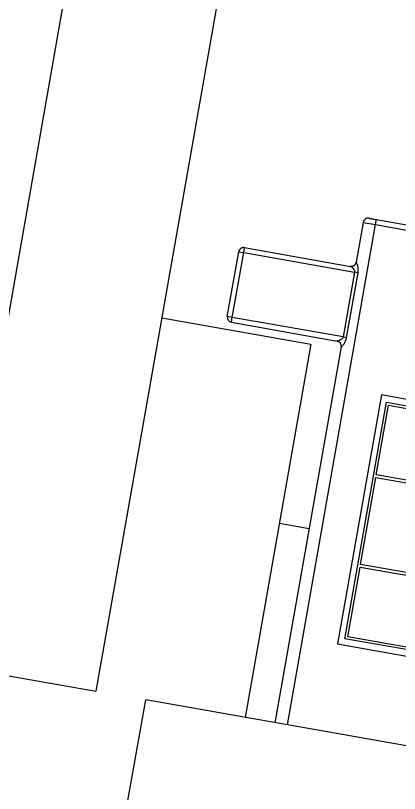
# Model space of a CAD drawing. Header units: millimetres. Extents: x -294 to 2792, y 5 to 1659.
# Drawn here: x -174.02 to -170.98, y 556.69 to 562.84 of the extents above; entities that cross this region are included whole.
import ezdxf

# ---------------------------------------------------------------- set-up
doc = ezdxf.new("R2010")
doc.units = ezdxf.units.MM
doc.layers.get('0').update_dxf_attribs({"lineweight": 18})

msp = doc.modelspace()

# ---------------------------------------------------------------- linework, layer by layer
at = {"color": 7, "linetype": 'Continuous', "lineweight": 25}
for p, q in [((-173.1861, 565.5321), (-174.5662, 557.7052)), ((-172.0043, 565.3238), (-172.9926, 559.7188)), ((-171.8678, 557.2294), (-171.1698, 561.1883)), ((-171.2683, 561.2057), (-171.3238, 560.8905)), ((-171.2683, 561.2057), (-171.1698, 561.1883)), ((-171.1698, 561.1883), (-171.1628, 561.2277)), ((-171.1698, 561.1883), (-168.4373, 560.7065)), ((-171.1628, 561.2277), (-168.4304, 560.7459)), ((-172.2142, 560.9663), (-172.2072, 561.0057)), ((-172.2072, 561.0057), (-171.3687, 560.8578)), ((-172.3439, 560.4611), (-172.2536, 560.9732)), ((-172.3045, 560.4542), (-172.2142, 560.9663)), ((-172.2536, 560.9732), (-172.2142, 560.9663)), ((-172.2142, 560.9663), (-171.3357, 560.8114)), ((-171.3228, 560.8903), (-171.3238, 560.8905)), ((-171.3357, 560.8114), (-171.426, 560.2993)), ((-171.3985, 560.2944), (-171.3082, 560.8065)), ((-171.3082, 560.8065), (-171.3357, 560.8114)), ((-172.8635, 560.4512), (-171.6817, 560.2428)), ((-172.3045, 560.4542), (-172.3439, 560.4611)), ((-172.3114, 560.4148), (-172.3045, 560.4542)), ((-171.426, 560.2993), (-172.3045, 560.4542)), ((-172.3114, 560.4148), (-171.4729, 560.2669)), ((-171.426, 560.2993), (-171.3985, 560.2944)), ((-171.6817, 560.2428), (-172.2027, 557.2884)), ((-171.4419, 560.2209), (-171.9663, 557.2467)), ((-171.4419, 560.2209), (-171.4409, 560.2207)), ((-171.1232, 559.8397), (-171.4705, 557.8701)), ((-167.381, 559.1799), (-171.1232, 559.8397)), ((-171.4126, 557.9107), (-171.0827, 559.7818)), ((-171.0827, 559.7818), (-167.4389, 559.1393)), ((-172.9926, 559.7188), (-173.3844, 557.4968)), ((-171.1637, 559.2071), (-171.0665, 559.7586)), ((-171.0665, 559.7586), (-167.4621, 559.1231)), ((-171.2887, 558.4981), (-171.1672, 559.1874)), ((-171.1672, 559.1874), (-167.5628, 558.5519)), ((-167.5593, 558.5716), (-171.1637, 559.2071)), ((-171.9318, 558.8247), (-171.6954, 558.783)), ((-171.3894, 557.9269), (-171.2922, 558.4784)), ((-171.2922, 558.4784), (-167.6878, 557.8428)), ((-167.6843, 557.8625), (-171.2887, 558.4981)), ((-167.7851, 557.2913), (-171.3894, 557.9269)), ((-171.4705, 557.8701), (-167.7283, 557.2103)), ((-167.7688, 557.2682), (-171.4126, 557.9107)), ((-174.5662, 557.7052), (-173.3844, 557.4968)), ((-173.442, 554.8668), (-172.9905, 557.4273)), ((-160.385, 555.2046), (-172.9905, 557.4273))]:
    msp.add_line(p, q, dxfattribs=at)
for centre, radius, start, end in [((-172.2142, 560.9663), 0.04, 80, 170), ((-171.3632, 560.8975), 0.04, 260, 350), ((-172.3045, 560.4542), 0.04, 170, 260), ((-171.4813, 560.2278), 0.04, 350, 80), ((-171.48, 560.2278), 0.0398, 349.70618, 79.70313)]:
    msp.add_arc(centre, radius, start, end, dxfattribs=at)
msp.add_open_spline([(-171.2219, 561.2381), (-171.2272, 561.2384), (-171.2377, 561.2391), (-171.2523, 561.2322), (-171.2637, 561.2208), (-171.2668, 561.2107), (-171.2683, 561.2057)], degree=3, dxfattribs=at)
for points, knots in [([(-171.2219, 561.2381), (-171.2211, 561.238), (-171.2199, 561.2378), (-171.2126, 561.2365), (-171.205, 561.2351), (-171.1955, 561.2335), (-171.1818, 561.231), (-171.1703, 561.229), (-171.1628, 561.2277)], [0, 0, 0, 0, 0.01436661, 0.02209321, 0.02999992, 0.0377266, 0.04563339, 0.06, 0.06, 0.06, 0.06]), ([(-171.3228, 560.8903), (-171.3242, 560.8855), (-171.3264, 560.878), (-171.3328, 560.8697), (-171.339, 560.8643), (-171.3461, 560.8603), (-171.3561, 560.857), (-171.3637, 560.8575), (-171.3687, 560.8578)], [0, 0, 0, 0, 0.01507407, 0.0231887, 0.03147554, 0.03976238, 0.04787702, 0.06295109, 0.06295109, 0.06295109, 0.06295109]), ([(-171.3082, 560.8065), (-171.3073, 560.8159), (-171.3054, 560.8347), (-171.3104, 560.8609), (-171.3161, 560.8789), (-171.3205, 560.8886), (-171.3221, 560.8898), (-171.3228, 560.8903)], [0, 0, 0, 0, 0.02186919, 0.04369836, 0.06546163, 0.07685151, 0.08738253, 0.08738253, 0.08738253, 0.08738253]), ([(-171.3687, 560.8578), (-171.3678, 560.8575), (-171.3657, 560.8567), (-171.3593, 560.852), (-171.35, 560.8433), (-171.3406, 560.8319), (-171.3362, 560.8218), (-171.3353, 560.8156), (-171.3356, 560.8127), (-171.3357, 560.8114)], [0, 0, 0, 0, 0.00700348, 0.01505272, 0.03008269, 0.04510695, 0.05347103, 0.05700718, 0.0602399, 0.0602399, 0.0602399, 0.0602399]), ([(-171.426, 560.2993), (-171.4263, 560.298), (-171.427, 560.2952), (-171.4301, 560.2897), (-171.4376, 560.2816), (-171.4503, 560.2741), (-171.4621, 560.2692), (-171.4697, 560.2669), (-171.4719, 560.2669), (-171.4729, 560.2669)], [0, 0, 0, 0, 0.0032288, 0.00675913, 0.01510473, 0.03014707, 0.04516318, 0.05322782, 0.06024047, 0.06024047, 0.06024047, 0.06024047]), ([(-171.4409, 560.2207), (-171.44, 560.221), (-171.4381, 560.2215), (-171.4307, 560.2291), (-171.4192, 560.2441), (-171.4055, 560.2671), (-171.4008, 560.2853), (-171.3985, 560.2944)], [0, 0, 0, 0, 0.01051759, 0.02188727, 0.04369806, 0.06554, 0.08738312, 0.08738312, 0.08738312, 0.08738312])]:
    msp.add_open_spline(points, degree=3, knots=knots, dxfattribs=at)

doc.saveas('drawing.dxf')
